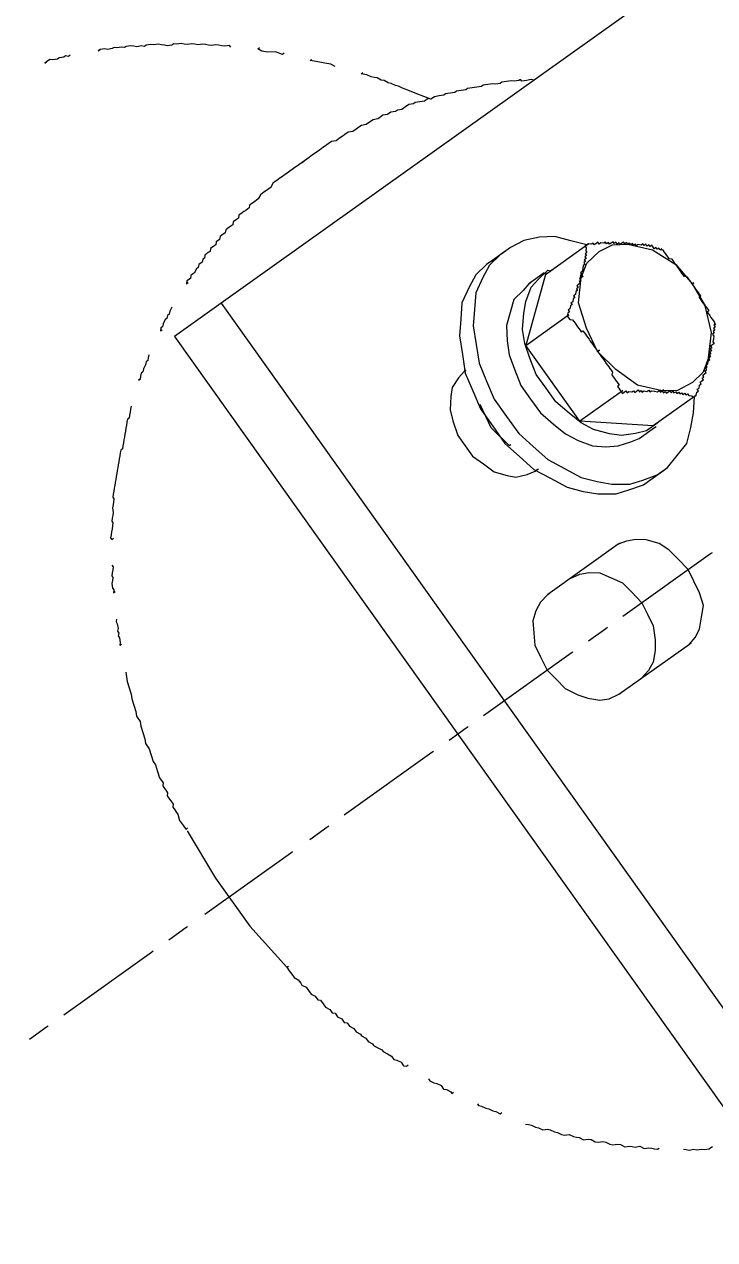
# Model space of a CAD drawing. Header units: feet. Extents: x 2321988 to 2329858, y 6722724 to 6730499.
# Drawn here: x 2326044.299 to 2326044.5644, y 6726880.5084 to 6726880.9755 of the extents above; entities that cross this region are included whole.
import ezdxf

# ---------------------------------------------------------------- set-up
doc = ezdxf.new("R2010")
doc.units = ezdxf.units.FT
doc.header["$MEASUREMENT"] = 0
doc.header["$PDSIZE"] = 5
doc.layers.add('BESS Dimensions', color=3, linetype='Continuous')
doc.layers.add('C-BESS-EQUIPMENT', color=255, linetype='Continuous')
doc.styles.add('TG_DIMS', font='arial.ttf')
doc.dimstyles.new('TG-PROPOSED-ANNO', dxfattribs={"dimtxt": 0.1, "dimasz": 0.1, "dimexe": 0.05, "dimexo": 0.05, "dimgap": 0.02, "dimtad": 0, "dimtih": 1, "dimtoh": 1, "dimdsep": 46, "dimtxsty": 'TG_DIMS', "dimcen": 0, "dimclrd": 256, "dimclre": 256, "dimclrt": 256, "dimaunit": 1, "dimadec": 6, "dimazin": 2, "dimtfac": 1, "dimtofl": 0, "dimtmove": 1, "dimatfit": 3, "dimfxl": 1, "dimtolj": 1, "dimtzin": 0, "dimarcsym": 0})

# ---------------------------------------------------------------- blocks, each defined once
blk = doc.blocks.new('Midpoint Site Plan$0$A$C71e53a02')
at = {"lineweight": 9}
for points in [[(15.0946, 3.5812), (15.0848, 3.5812), (15.0751, 3.591), (15.0653, 3.591), (15.0458, 3.6007), (15.0361, 3.6007), (15.0166, 3.6105), (15.0069, 3.6202), (14.9874, 3.6202), (14.9776, 3.6202), (14.9874, 3.6202)], [(15.7182, 3.1817), (15.7182, 3.1914), (15.6987, 3.2012), (15.689, 3.2109), (15.6792, 3.2207), (15.6695, 3.2304), (15.65, 3.2402), (15.6403, 3.2499), (15.6305, 3.2596), (15.6208, 3.2694), (15.6013, 3.2791), (15.5915, 3.2889), (15.5818, 3.2986), (15.5623, 3.3084), (15.5526, 3.3181), (15.5428, 3.3279), (15.5233, 3.3376), (15.5136, 3.3473), (15.5038, 3.3473), (15.4844, 3.3571), (15.4746, 3.3668), (15.4649, 3.3766), (15.4551, 3.3863), (15.4356, 3.3961), (15.4259, 3.4058), (15.4064, 3.4156), (15.3967, 3.4156), (15.3869, 3.4253), (15.3674, 3.4351), (15.3577, 3.4448), (15.3479, 3.4545), (15.3284, 3.4643), (15.3187, 3.4643), (15.3089, 3.474), (15.2895, 3.4838), (15.2797, 3.4935), (15.27, 3.4935), (15.2505, 3.5033), (15.2407, 3.513), (15.2212, 3.5228), (15.2115, 3.5228), (15.2212, 3.5228)], [(15.2115, 3.5228), (15.2115, 3.5228)], [(15.9034, 3.016), (15.8936, 3.016), (15.8741, 3.0453), (15.8449, 3.0648), (15.8254, 3.0842), (15.8157, 3.1037), (15.8254, 3.1037)], [(16.0593, 2.8309), (16.0495, 2.8504), (16.0301, 2.8699), (16.0008, 2.8991), (15.9813, 2.9186), (15.9911, 2.9186)], [(16.3321, 2.4508), (16.3127, 2.48), (16.2932, 2.5093), (16.2737, 2.5385), (16.2542, 2.5677), (16.2444, 2.5872), (16.2347, 2.597), (16.225, 2.6165), (16.2152, 2.6262), (16.2055, 2.6457), (16.1957, 2.6554), (16.186, 2.6749), (16.1762, 2.6847), (16.1665, 2.6944), (16.1567, 2.7139), (16.1372, 2.7334), (16.147, 2.7334)], [(15.6792, 2.558), (15.6598, 2.558), (15.6305, 2.558), (15.6013, 2.558), (15.5818, 2.558), (15.5623, 2.558), (15.5526, 2.558), (15.5428, 2.558), (15.5233, 2.558), (15.5136, 2.558), (15.4941, 2.5482), (15.4844, 2.5482), (15.4746, 2.5482), (15.4551, 2.5482), (15.4454, 2.5482), (15.4356, 2.5482), (15.4161, 2.5385), (15.4064, 2.5385), (15.3967, 2.5385), (15.3772, 2.5385), (15.3674, 2.5385), (15.3577, 2.5288), (15.3382, 2.5288), (15.3284, 2.5288), (15.3187, 2.5288), (15.2992, 2.5288), (15.2895, 2.519), (15.2797, 2.519), (15.2602, 2.519), (15.2505, 2.5093), (15.2407, 2.5093), (15.2212, 2.5093), (15.2115, 2.5093), (15.2018, 2.4995), (15.1823, 2.4995), (15.1725, 2.4995), (15.1628, 2.4898), (15.1433, 2.4898), (15.1335, 2.48), (15.1238, 2.48), (15.1043, 2.48), (15.0946, 2.4703), (15.0848, 2.4703), (15.0653, 2.4703), (15.0556, 2.4605), (15.0458, 2.4605), (15.0361, 2.4508), (15.0166, 2.4508), (15.0069, 2.4411), (14.9971, 2.4411), (14.9776, 2.4313), (14.9679, 2.4313), (14.9581, 2.4313), (14.9484, 2.4216), (14.9289, 2.4216), (14.9192, 2.4118), (14.9289, 2.4118)], [(16.7707, 2.2462), (16.7609, 2.2559), (16.7414, 2.2656), (16.7219, 2.2754), (16.7219, 2.2851), (16.7122, 2.2851), (16.6927, 2.2949), (16.683, 2.3046), (16.6635, 2.3144), (16.644, 2.3241), (16.6342, 2.3241), (16.6147, 2.3339), (16.605, 2.3436), (16.5855, 2.3533), (16.566, 2.3631), (16.5563, 2.3631), (16.5368, 2.3728), (16.5173, 2.3826), (16.4978, 2.3923), (16.4881, 2.3923), (16.4686, 2.4021), (16.4491, 2.4118), (16.4393, 2.4118), (16.4198, 2.4216), (16.4004, 2.4313), (16.3906, 2.4313), (16.3711, 2.4411), (16.3516, 2.4508), (16.3321, 2.4508), (16.3224, 2.4605), (16.3029, 2.4605), (16.2834, 2.4703), (16.2639, 2.48), (16.2542, 2.48), (16.2347, 2.4898), (16.2152, 2.4898), (16.1957, 2.4898), (16.1762, 2.4995), (16.1665, 2.4995), (16.147, 2.5093), (16.1275, 2.5093), (16.108, 2.519), (16.0885, 2.519), (16.0788, 2.519), (16.0593, 2.5288), (16.0398, 2.5288), (16.0203, 2.5288), (16.0008, 2.5385), (15.9911, 2.5385), (15.9716, 2.5385), (15.9521, 2.5385), (15.9326, 2.5482), (15.9131, 2.5482), (15.9034, 2.5482), (15.8839, 2.5482), (15.8644, 2.5482), (15.8449, 2.558), (15.8254, 2.558), (15.8059, 2.558), (15.7962, 2.558), (15.7767, 2.558), (15.7572, 2.558), (15.7377, 2.558), (15.7182, 2.558), (15.6792, 2.558), (15.689, 2.558)], [(14.9192, 2.4118), (14.9192, 2.4118)], [(14.8022, 2.3631), (14.7827, 2.3533), (14.773, 2.3436), (14.7632, 2.3436), (14.7535, 2.3339), (14.7438, 2.3339), (14.7243, 2.3241), (14.7145, 2.3144), (14.7048, 2.3144), (14.695, 2.3046), (14.7048, 2.3046)], [(14.8022, 2.3631), (14.8022, 2.3631)], [(14.5878, 2.2462), (14.5781, 2.2364), (14.5684, 2.2267), (14.5586, 2.2267), (14.5489, 2.2169), (14.5294, 2.2072), (14.5196, 2.1974), (14.5099, 2.1974), (14.5001, 2.1877), (14.4904, 2.1779), (14.4806, 2.1779), (14.4904, 2.1779)], [(15.0069, 2.2462), (14.9971, 2.2462), (14.734, 2.2462), (14.734, -2.2559), (14.7438, -2.2559)], [(21.8184, 2.2462), (21.8087, 2.2462), (14.9971, 2.2462), (14.9971, -2.2559), (15.0069, -2.2559), (14.9971, -2.2559), (14.734, -2.2559)], [(14.3832, 2.1), (14.3735, 2.0902), (14.3637, 2.0805), (14.354, 2.0708), (14.3442, 2.061), (14.3345, 2.061), (14.3247, 2.0513), (14.315, 2.0415), (14.3052, 2.0318), (14.2955, 2.022), (14.2858, 2.0123), (14.276, 2.0025), (14.2663, 1.9928), (14.2565, 1.983), (14.2468, 1.9733), (14.237, 1.9636), (14.2273, 1.9636), (14.2175, 1.9538), (14.2078, 1.9441), (14.1981, 1.9343), (14.1883, 1.9246), (14.1786, 1.9148), (14.1688, 1.9051), (14.1591, 1.8953), (14.1493, 1.8856), (14.1396, 1.8759), (14.1298, 1.8661), (14.1201, 1.8564), (14.1103, 1.8466), (14.1006, 1.8369), (14.0909, 1.8271), (14.0811, 1.8174), (14.0714, 1.8076), (14.0714, 1.7979), (14.0616, 1.7882), (14.0519, 1.7784), (14.0421, 1.7687), (14.0324, 1.7492), (14.0226, 1.7394), (14.0129, 1.7297), (14.0032, 1.7199), (14.0032, 1.7102), (13.9934, 1.7005), (13.9837, 1.6907), (13.9739, 1.681), (13.9642, 1.6712), (13.9544, 1.6615), (13.9544, 1.6517), (13.9642, 1.6517)], [(14.3832, 2.1), (14.3832, 2.1)], [(16.1275, 1.681), (16.0983, 1.681), (16.0301, 1.6712), (15.9716, 1.642), (15.9034, 1.603), (15.8547, 1.5445), (15.8059, 1.4861), (15.767, 1.4081), (15.728, 1.3302), (15.7085, 1.2425), (15.689, 1.1547), (15.689, 1.0573), (15.689, 0.9599), (15.7085, 0.8722), (15.728, 0.7844), (15.767, 0.7065), (15.8059, 0.6285), (15.8547, 0.5701), (15.9034, 0.5213), (15.9716, 0.4726), (16.0301, 0.4531), (16.0983, 0.4336), (16.1275, 0.4336), (16.2055, 0.4336), (16.2152, 0.4336)], [(16.2932, 1.4861), (16.527, 1.4861), (16.4783, 1.5445), (16.4296, 1.603), (16.3711, 1.642), (16.3029, 1.6712), (16.2347, 1.681), (16.1762, 1.681), (16.108, 1.6712), (16.0495, 1.642), (15.9813, 1.603), (15.9326, 1.5445), (15.8839, 1.4861), (15.8449, 1.4081), (15.8059, 1.3302), (15.7864, 1.2425), (15.767, 1.1547), (15.767, 1.0573), (15.767, 0.9599), (15.7864, 0.8722), (15.8059, 0.7844), (15.8449, 0.7065), (15.8839, 0.6285), (15.9326, 0.5701), (15.9813, 0.5213), (16.0495, 0.4726), (16.108, 0.4531), (16.1762, 0.4336), (16.2347, 0.4336), (16.3029, 0.4531), (16.3711, 0.4726), (16.4296, 0.5213), (16.4783, 0.5701), (16.527, 0.6285), (16.5368, 0.6285), (16.527, 0.6285), (16.2932, 0.6285), (16.0301, 0.8429), (16.0398, 0.8429)], [(16.2055, 1.681), (16.1275, 1.681), (16.1372, 1.681)], [(13.8862, 1.5543), (13.8862, 1.5445), (13.8765, 1.5348), (13.8667, 1.525), (13.857, 1.5153), (13.857, 1.5056), (13.8472, 1.4958), (13.8375, 1.4861), (13.8278, 1.4666), (13.8278, 1.4568), (13.818, 1.4471), (13.8278, 1.4471)], [(16.2932, 1.4958), (16.2055, 1.4958), (16.2152, 1.4958), (16.2055, 1.4958), (16.1665, 1.4861), (16.108, 1.4763), (16.0593, 1.4373), (16.0106, 1.3984), (15.9716, 1.3399), (15.9424, 1.2814), (15.9229, 1.2132), (15.9034, 1.1353), (15.9034, 1.0573), (15.9034, 0.9793), (15.9229, 0.9014), (15.9424, 0.8332), (15.9716, 0.7747), (16.0106, 0.7162), (16.0593, 0.6773), (16.108, 0.648), (16.1665, 0.6285), (16.2055, 0.6188), (16.2932, 0.6188), (16.3029, 0.6188)], [(16.3224, 0.6285), (16.3127, 0.6285), (16.2542, 0.6285), (16.2055, 0.648), (16.147, 0.6773), (16.108, 0.7162), (16.0593, 0.7747), (16.0301, 0.8332), (16.0106, 0.9014), (15.9911, 0.9793), (15.9911, 1.0573), (15.9911, 1.1353), (16.0106, 1.2132), (16.0301, 1.2814), (16.0593, 1.3399), (16.108, 1.3984), (16.147, 1.4373), (16.2055, 1.4763), (16.2542, 1.4861), (16.3127, 1.4958), (16.3224, 1.4861), (16.3321, 1.4861)], [(16.3029, 1.4861), (16.2932, 1.4861), (16.0301, 1.2717), (16.2639, 1.2717), (16.2737, 1.2717), (16.2639, 1.2717)], [(16.7901, 1.2717), (16.7901, 1.2814), (16.7804, 1.2814), (16.7804, 1.2912), (16.7707, 1.2912), (16.7707, 1.3009), (16.7707, 1.3107), (16.7609, 1.3107), (16.7609, 1.3204), (16.7512, 1.3204), (16.7512, 1.3302), (16.7414, 1.3302), (16.7414, 1.3399), (16.7317, 1.3399), (16.7219, 1.3496), (16.7122, 1.3496), (16.7122, 1.3594), (16.7024, 1.3594), (16.7024, 1.3691), (16.6927, 1.3691), (16.6927, 1.3789), (16.683, 1.3789), (16.683, 1.3886), (16.6732, 1.3886), (16.6732, 1.3984), (16.6635, 1.3984), (16.6537, 1.3984), (16.6537, 1.4081), (16.644, 1.4081), (16.644, 1.4179), (16.6342, 1.4179), (16.6342, 1.4276), (16.6245, 1.4276), (16.6147, 1.4276), (16.6147, 1.4373), (16.605, 1.4373), (16.605, 1.4471), (16.5953, 1.4471), (16.5855, 1.4568), (16.5758, 1.4568), (16.5758, 1.4666), (16.566, 1.4666), (16.5563, 1.4666), (16.5563, 1.4763), (16.5465, 1.4763), (16.5368, 1.4861), (16.527, 1.4861), (16.5368, 1.4861), (16.527, 1.4861), (16.5173, 1.4861), (16.5173, 1.4763), (16.5075, 1.4666), (16.5075, 1.4568), (16.4978, 1.4568), (16.4978, 1.4471), (16.4881, 1.4471), (16.4881, 1.4373), (16.4783, 1.4373), (16.4783, 1.4276), (16.4686, 1.4276), (16.4686, 1.4179), (16.4588, 1.4179), (16.4491, 1.4081), (16.4393, 1.3984), (16.4296, 1.3984), (16.4296, 1.3886), (16.4198, 1.3886), (16.4198, 1.3789), (16.4296, 1.3789), (16.4198, 1.3789), (16.4783, 1.4179), (16.5563, 1.4276), (16.6245, 1.4179), (16.683, 1.3789), (16.7609, 1.2912), (16.8096, 1.1742), (16.8194, 1.0573), (16.8096, 0.9404), (16.8096, 0.9306), (16.8096, 0.9209), (16.8096, 0.9111), (16.7999, 0.9111), (16.7999, 0.9014), (16.7999, 0.8916), (16.7999, 0.8819), (16.7999, 0.8722), (16.7999, 0.8624), (16.7999, 0.8527), (16.7901, 0.8429)], [(16.5075, 1.4666), (16.5075, 1.4666)], [(16.5075, 1.4666), (16.5075, 1.4666)], [(16.5075, 1.4666), (16.5075, 1.4666)], [(16.5075, 1.4666), (16.5075, 1.4666)], [(16.5075, 1.4666), (16.5075, 1.4666)], [(16.5075, 1.4666), (16.5075, 1.4666)], [(16.5075, 1.4666), (16.5075, 1.4666)], [(16.5173, 1.4763), (16.5173, 1.4763)], [(16.5173, 1.4763), (16.5173, 1.4763)], [(16.5173, 1.4763), (16.5173, 1.4763)], [(16.5173, 1.4763), (16.5173, 1.4763)], [(16.5173, 1.4763), (16.5173, 1.4763)], [(16.527, 1.4861), (16.527, 1.4861)], [(16.527, 1.4861), (16.527, 1.4861)], [(16.5465, 1.4763), (16.5465, 1.4763)], [(16.5563, 1.4763), (16.5563, 1.4763)], [(16.566, 1.4666), (16.566, 1.4666)], [(16.566, 1.4666), (16.566, 1.4666)], [(16.566, 1.4666), (16.566, 1.4666)], [(16.4491, 1.4081), (16.4491, 1.4081)], [(16.4491, 1.4081), (16.4491, 1.4081)], [(16.4491, 1.4081), (16.4491, 1.4081)], [(16.4491, 1.4081), (16.4491, 1.4081)], [(16.4491, 1.4081), (16.4491, 1.4081)], [(16.4491, 1.4081), (16.4491, 1.4081)], [(16.4491, 1.4081), (16.4491, 1.4081)], [(16.4588, 1.4179), (16.4588, 1.4179)], [(16.4588, 1.4179), (16.4588, 1.4179)], [(16.4588, 1.4179), (16.4588, 1.4179)], [(16.4588, 1.4179), (16.4588, 1.4179)], [(16.4588, 1.4179), (16.4588, 1.4179)], [(16.4588, 1.4179), (16.4588, 1.4179)], [(16.4588, 1.4179), (16.4588, 1.4179)], [(16.4588, 1.4179), (16.4588, 1.4179)], [(16.4588, 1.4179), (16.4588, 1.4179)], [(16.4686, 1.4276), (16.4686, 1.4276)], [(16.4686, 1.4276), (16.4686, 1.4276)], [(16.4686, 1.4276), (16.4686, 1.4276)], [(16.4686, 1.4276), (16.4686, 1.4276)], [(16.4686, 1.4276), (16.4686, 1.4276)], [(16.4686, 1.4276), (16.4686, 1.4276)], [(16.4686, 1.4276), (16.4686, 1.4276)], [(16.4686, 1.4276), (16.4686, 1.4276)], [(16.4686, 1.4276), (16.4686, 1.4276)], [(16.4783, 1.4373), (16.4783, 1.4373)], [(16.4783, 1.4373), (16.4783, 1.4373)], [(16.4783, 1.4373), (16.4783, 1.4373)], [(16.4783, 1.4373), (16.4783, 1.4373)], [(16.4783, 1.4373), (16.4783, 1.4373)], [(16.4783, 1.4373), (16.4783, 1.4373)], [(16.4783, 1.4373), (16.4783, 1.4373)], [(16.4783, 1.4373), (16.4783, 1.4373)], [(16.4783, 1.4276), (16.4783, 1.4276)], [(16.4881, 1.4471), (16.4881, 1.4471)], [(16.4881, 1.4471), (16.4881, 1.4471)], [(16.4881, 1.4471), (16.4881, 1.4471)], [(16.4881, 1.4471), (16.4881, 1.4471)], [(16.4881, 1.4471), (16.4881, 1.4471)], [(16.4881, 1.4471), (16.4881, 1.4471)], [(16.4881, 1.4471), (16.4881, 1.4471)], [(16.4881, 1.4471), (16.4881, 1.4471)], [(16.4881, 1.4471), (16.4881, 1.4471)], [(16.4881, 1.4373), (16.4881, 1.4373)], [(16.4978, 1.4568), (16.4978, 1.4568)], [(16.4978, 1.4568), (16.4978, 1.4568)], [(16.4978, 1.4568), (16.4978, 1.4568)], [(16.4978, 1.4568), (16.4978, 1.4568)], [(16.4978, 1.4568), (16.4978, 1.4568)], [(16.4978, 1.4568), (16.4978, 1.4568)], [(16.4978, 1.4568), (16.4978, 1.4568)], [(16.4978, 1.4568), (16.4978, 1.4568)], [(16.4978, 1.4568), (16.4978, 1.4568)], [(16.4978, 1.4568), (16.4978, 1.4568)], [(16.4978, 1.4471), (16.4978, 1.4471)], [(16.5758, 1.4568), (16.5758, 1.4568)], [(16.5855, 1.4568), (16.5855, 1.4568)], [(16.5855, 1.4568), (16.5855, 1.4568)], [(16.5855, 1.4568), (16.5855, 1.4568)], [(16.5953, 1.4471), (16.5953, 1.4471)], [(16.5953, 1.4471), (16.5953, 1.4471)], [(16.5953, 1.4471), (16.5953, 1.4471)], [(16.605, 1.4471), (16.605, 1.4471)], [(16.605, 1.4373), (16.605, 1.4373)], [(16.6147, 1.4373), (16.6147, 1.4373)], [(16.6147, 1.4373), (16.6147, 1.4373)], [(16.6245, 1.4276), (16.6245, 1.4276)], [(16.6245, 1.4276), (16.6245, 1.4276)], [(16.6245, 1.4276), (16.6245, 1.4276)], [(16.6342, 1.4179), (16.6342, 1.4179)], [(16.6342, 1.4179), (16.6342, 1.4179)], [(16.644, 1.4179), (16.644, 1.4179)], [(16.644, 1.4179), (16.644, 1.4179)], [(16.6537, 1.4081), (16.6537, 1.4081)], [(16.6537, 1.4081), (16.6537, 1.4081)], [(16.6537, 1.4081), (16.6537, 1.4081)], [(16.7999, 0.8429), (16.7901, 0.8429), (16.7901, 0.8332), (16.7804, 0.8332), (16.7804, 0.8234), (16.7707, 0.8234), (16.7707, 0.8137), (16.7609, 0.8137), (16.7609, 0.8039), (16.7512, 0.7942), (16.7414, 0.7844), (16.7414, 0.7747), (16.7317, 0.7747), (16.7219, 0.7747), (16.7219, 0.765), (16.7122, 0.765), (16.7122, 0.7552), (16.7024, 0.7552), (16.7024, 0.7455), (16.6927, 0.7455), (16.6927, 0.7357), (16.683, 0.7357), (16.6927, 0.7357), (16.683, 0.7357), (16.6245, 0.6967), (16.5563, 0.687), (16.4783, 0.6967), (16.4198, 0.7357), (16.4296, 0.7357), (16.4198, 0.7357), (16.3419, 0.8234), (16.3029, 0.9404), (16.2834, 1.0573), (16.2932, 1.0573), (16.2834, 1.0573), (16.3029, 1.1742), (16.3419, 1.2912), (16.4198, 1.3789), (16.4101, 1.3789), (16.4101, 1.3691), (16.4004, 1.3691), (16.4004, 1.3594), (16.3906, 1.3594), (16.3809, 1.3594), (16.3809, 1.3496), (16.3711, 1.3496), (16.3711, 1.3399), (16.3614, 1.3399), (16.3516, 1.3302), (16.3419, 1.3302), (16.3419, 1.3204), (16.3321, 1.3204), (16.3224, 1.3107), (16.3127, 1.3107), (16.3127, 1.3009), (16.3029, 1.3009), (16.2932, 1.2912), (16.2834, 1.2912), (16.2834, 1.2814), (16.2737, 1.2814), (16.2639, 1.2717), (16.2639, 1.2619), (16.2639, 1.2522), (16.2737, 1.2425), (16.2737, 1.2327), (16.2737, 1.223), (16.2737, 1.2132), (16.2737, 1.2035), (16.2737, 1.1937), (16.2737, 1.184), (16.2737, 1.1742), (16.2834, 1.1742), (16.2834, 1.1645), (16.2834, 1.1547), (16.2834, 1.145), (16.2834, 1.1353), (16.2834, 1.1255), (16.2834, 1.1158), (16.2834, 1.106), (16.2834, 1.0963), (16.2834, 1.0865), (16.2834, 1.0768), (16.2834, 1.067), (16.2834, 1.0573), (16.2834, 1.0476), (16.2834, 1.0378), (16.2834, 1.0281), (16.2834, 1.0183), (16.2834, 1.0086), (16.2834, 0.9988), (16.2834, 0.9891), (16.2834, 0.9793), (16.2834, 0.9696), (16.2834, 0.9599), (16.2834, 0.9501), (16.2834, 0.9404), (16.2737, 0.9306), (16.2737, 0.9209), (16.2737, 0.9111), (16.2737, 0.9014), (16.2737, 0.8916), (16.2737, 0.8819), (16.2737, 0.8722), (16.2639, 0.8722), (16.2639, 0.8624), (16.2639, 0.8527), (16.2639, 0.8429), (16.2737, 0.8429), (16.2639, 0.8429), (16.0301, 0.8429), (16.0301, 1.2717), (16.0398, 1.2717)], [(16.3711, 1.3496), (16.3711, 1.3496)], [(16.3809, 1.3496), (16.3809, 1.3496)], [(16.3809, 1.3496), (16.3809, 1.3496)], [(16.3906, 1.3594), (16.3906, 1.3594)], [(16.3906, 1.3594), (16.3906, 1.3594)], [(16.3906, 1.3594), (16.3906, 1.3594)], [(16.3906, 1.3594), (16.3906, 1.3594)], [(16.4004, 1.3691), (16.4004, 1.3691)], [(16.4004, 1.3691), (16.4004, 1.3691)], [(16.4004, 1.3691), (16.4004, 1.3691)], [(16.4004, 1.3691), (16.4004, 1.3691)], [(16.4004, 1.3691), (16.4004, 1.3691)], [(16.4004, 1.3691), (16.4004, 1.3691)], [(16.4004, 1.3691), (16.4004, 1.3691)], [(16.4101, 1.3789), (16.4101, 1.3789)], [(16.4101, 1.3789), (16.4101, 1.3789)], [(16.4101, 1.3691), (16.4101, 1.3691)], [(16.4101, 1.3691), (16.4101, 1.3691)], [(16.4101, 1.3691), (16.4101, 1.3691)], [(16.4198, 1.3789), (16.4198, 1.3789)], [(16.4296, 1.3886), (16.4296, 1.3886)], [(16.4296, 1.3886), (16.4296, 1.3886)], [(16.4393, 1.3984), (16.4393, 1.3984)], [(16.4393, 1.3984), (16.4393, 1.3984)], [(16.4393, 1.3984), (16.4393, 1.3984)], [(16.4393, 1.3984), (16.4393, 1.3984)], [(16.6635, 1.3984), (16.6635, 1.3984)], [(16.6635, 1.3984), (16.6635, 1.3984)], [(16.6635, 1.3984), (16.6635, 1.3984)], [(16.6635, 1.3984), (16.6635, 1.3984)], [(16.6635, 1.3984), (16.6635, 1.3984)], [(16.6635, 1.3984), (16.6635, 1.3984)], [(16.6635, 1.3984), (16.6635, 1.3984)], [(16.6732, 1.3984), (16.6732, 1.3984)], [(16.6732, 1.3984), (16.6732, 1.3984)], [(16.6732, 1.3886), (16.6732, 1.3886)], [(16.6732, 1.3886), (16.6732, 1.3886)], [(16.6732, 1.3886), (16.6732, 1.3886)], [(16.6732, 1.3886), (16.6732, 1.3886)], [(16.683, 1.3886), (16.683, 1.3886)], [(16.6927, 1.3789), (16.6927, 1.3789)], [(16.6927, 1.3691), (16.6927, 1.3691)], [(16.7024, 1.3691), (16.7024, 1.3691)], [(16.7024, 1.3691), (16.7024, 1.3691)], [(16.7024, 1.3691), (16.7024, 1.3691)], [(16.7122, 1.3594), (16.7122, 1.3594)], [(16.7122, 1.3594), (16.7122, 1.3594)], [(16.7122, 1.3594), (16.7122, 1.3594)], [(16.7122, 1.3594), (16.7122, 1.3594)], [(16.7122, 1.3594), (16.7122, 1.3594)], [(16.7219, 1.3496), (16.7219, 1.3496)], [(16.7219, 1.3496), (16.7219, 1.3496)], [(16.7219, 1.3496), (16.7219, 1.3496)], [(16.7219, 1.3496), (16.7219, 1.3496)], [(16.7219, 1.3496), (16.7219, 1.3496)], [(16.7219, 1.3496), (16.7219, 1.3496)], [(16.7219, 1.3496), (16.7219, 1.3496)], [(16.7219, 1.3496), (16.7219, 1.3496)], [(16.7219, 1.3496), (16.7219, 1.3496)], [(13.7595, 1.3399), (13.7498, 1.3302), (13.7498, 1.3204), (13.74, 1.3009), (13.7303, 1.2912), (13.7303, 1.2814), (13.7206, 1.2717), (13.7206, 1.2619), (13.7108, 1.2425), (13.7011, 1.2327), (13.7108, 1.2327)], [(13.7595, 1.3399), (13.7595, 1.3399)], [(15.728, 1.3399), (15.689, 1.3302), (15.6403, 1.3107), (15.611, 1.2814), (15.5721, 1.2327), (15.5526, 1.184), (15.5331, 1.1158), (15.5331, 1.0573), (15.5331, 0.9988), (15.5526, 0.9404), (15.5721, 0.8819), (15.611, 0.8332), (15.6403, 0.8039), (15.689, 0.7844), (15.728, 0.7747), (15.7377, 0.7747), (15.728, 0.7747)], [(16.2932, 1.2912), (16.2932, 1.2912)], [(16.2932, 1.2912), (16.2932, 1.2912)], [(16.2932, 1.2912), (16.2932, 1.2912)], [(16.3029, 1.3009), (16.3029, 1.3009)], [(16.3029, 1.3009), (16.3029, 1.3009)], [(16.3127, 1.3107), (16.3127, 1.3107)], [(16.3127, 1.3009), (16.3127, 1.3009)], [(16.3224, 1.3107), (16.3224, 1.3107)], [(16.3224, 1.3107), (16.3224, 1.3107)], [(16.3224, 1.3107), (16.3224, 1.3107)], [(16.3321, 1.3204), (16.3321, 1.3204)], [(16.3321, 1.3204), (16.3321, 1.3204)], [(16.3321, 1.3204), (16.3321, 1.3204)], [(16.3419, 1.3302), (16.3419, 1.3302)], [(16.3419, 1.3204), (16.3419, 1.3204)], [(16.3516, 1.3302), (16.3516, 1.3302)], [(16.3516, 1.3302), (16.3516, 1.3302)], [(16.3516, 1.3302), (16.3516, 1.3302)], [(16.3614, 1.3399), (16.3614, 1.3399)], [(16.3614, 1.3399), (16.3614, 1.3399)], [(16.3614, 1.3399), (16.3614, 1.3399)], [(16.3711, 1.3399), (16.3711, 1.3399)], [(16.7317, 1.3399), (16.7317, 1.3399)], [(16.7317, 1.3399), (16.7317, 1.3399)], [(16.7317, 1.3399), (16.7317, 1.3399)], [(16.7317, 1.3399), (16.7317, 1.3399)], [(16.7317, 1.3399), (16.7317, 1.3399)], [(16.7317, 1.3399), (16.7317, 1.3399)], [(16.7317, 1.3399), (16.7317, 1.3399)], [(16.7317, 1.3399), (16.7317, 1.3399)], [(16.7317, 1.3399), (16.7317, 1.3399)], [(16.7317, 1.3399), (16.7317, 1.3399)], [(16.7414, 1.3302), (16.7414, 1.3302)], [(16.7414, 1.3302), (16.7414, 1.3302)], [(16.7414, 1.3302), (16.7414, 1.3302)], [(16.7414, 1.3302), (16.7414, 1.3302)], [(16.7414, 1.3302), (16.7414, 1.3302)], [(16.7414, 1.3302), (16.7414, 1.3302)], [(16.7414, 1.3302), (16.7414, 1.3302)], [(16.7414, 1.3302), (16.7414, 1.3302)], [(16.7414, 1.3302), (16.7414, 1.3302)], [(16.7512, 1.3204), (16.7512, 1.3204)], [(16.7512, 1.3204), (16.7512, 1.3204)], [(16.7512, 1.3204), (16.7512, 1.3204)], [(16.7512, 1.3204), (16.7512, 1.3204)], [(16.7512, 1.3204), (16.7512, 1.3204)], [(16.7512, 1.3204), (16.7512, 1.3204)], [(16.7512, 1.3204), (16.7512, 1.3204)], [(16.7512, 1.3204), (16.7512, 1.3204)], [(16.7512, 1.3204), (16.7512, 1.3204)], [(16.7512, 1.3204), (16.7512, 1.3204)], [(16.7609, 1.3107), (16.7609, 1.3107)], [(16.7609, 1.3107), (16.7609, 1.3107)], [(16.7609, 1.3107), (16.7609, 1.3107)], [(16.7609, 1.3107), (16.7609, 1.3107)], [(16.7609, 1.3107), (16.7609, 1.3107)], [(16.7609, 1.3107), (16.7609, 1.3107)], [(16.7609, 1.3107), (16.7609, 1.3107)], [(16.7609, 1.3107), (16.7609, 1.3107)], [(16.7609, 1.3107), (16.7609, 1.3107)], [(16.7609, 1.3107), (16.7609, 1.3107)], [(16.7707, 1.3009), (16.7707, 1.3009)], [(16.7707, 1.3009), (16.7707, 1.3009)], [(16.7707, 1.3009), (16.7707, 1.3009)], [(16.7707, 1.3009), (16.7707, 1.3009)], [(16.7707, 1.3009), (16.7707, 1.3009)], [(16.7707, 1.3009), (16.7707, 1.3009)], [(16.7707, 1.3009), (16.7707, 1.3009)], [(16.7707, 1.3009), (16.7707, 1.3009)], [(16.7804, 1.2912), (16.7804, 1.2912)], [(16.7804, 1.2912), (16.7804, 1.2912)], [(16.7804, 1.2912), (16.7804, 1.2912)], [(16.7804, 1.2912), (16.7804, 1.2912)], [(16.2639, 1.2717), (16.2639, 1.2717)], [(16.2639, 1.2619), (16.2639, 1.2619)], [(16.2639, 1.2522), (16.2639, 1.2522)], [(16.2639, 1.2522), (16.2639, 1.2522)], [(16.2737, 1.2425), (16.2737, 1.2425)], [(16.2737, 1.2425), (16.2737, 1.2425)], [(16.5368, 0.6285), (16.5465, 0.6383), (16.5563, 0.6383), (16.5563, 0.648), (16.566, 0.648), (16.5758, 0.6578), (16.5855, 0.6578), (16.5855, 0.6675), (16.5953, 0.6675), (16.605, 0.6675), (16.605, 0.6773), (16.6147, 0.6773), (16.6147, 0.687), (16.6245, 0.687), (16.6342, 0.687), (16.6342, 0.6967), (16.644, 0.6967), (16.644, 0.7065), (16.6537, 0.7065), (16.6537, 0.7162), (16.6635, 0.7162), (16.6732, 0.726), (16.683, 0.726), (16.683, 0.7357), (16.7609, 0.8234), (16.8096, 0.9404), (16.8096, 0.9501), (16.8096, 0.9599), (16.8096, 0.9696), (16.8096, 0.9793), (16.8096, 0.9891), (16.8194, 0.9891), (16.8194, 0.9988), (16.8194, 1.0086), (16.8194, 1.0183), (16.8194, 1.0281), (16.8194, 1.0378), (16.8194, 1.0476), (16.8194, 1.0573), (16.8291, 1.0573), (16.8194, 1.0573), (16.8194, 1.067), (16.8194, 1.0768), (16.8194, 1.0865), (16.8194, 1.0963), (16.8096, 1.106), (16.8096, 1.1158), (16.8096, 1.1255), (16.8096, 1.1353), (16.8096, 1.145), (16.8096, 1.1547), (16.8096, 1.1645), (16.8096, 1.1742), (16.8096, 1.184), (16.8096, 1.1937), (16.8096, 1.2035), (16.7999, 1.2132), (16.7999, 1.223), (16.7999, 1.2327), (16.7999, 1.2425), (16.7999, 1.2522), (16.7999, 1.2619), (16.7901, 1.2717), (16.7999, 1.2717)], [(16.7804, 1.2814), (16.7804, 1.2814)], [(16.7901, 1.2814), (16.7901, 1.2814)], [(16.7901, 1.2814), (16.7901, 1.2814)], [(16.7901, 1.2717), (16.7901, 1.2717)], [(16.7999, 1.2619), (16.7999, 1.2619)], [(16.7999, 1.2522), (16.7999, 1.2522)], [(16.7999, 1.2522), (16.7999, 1.2522)], [(16.7999, 1.2425), (16.7999, 1.2425)], [(16.7999, 1.2425), (16.7999, 1.2425)], [(13.7011, 1.2327), (13.7011, 1.2327)], [(16.2737, 1.2327), (16.2737, 1.2327)], [(16.2737, 1.223), (16.2737, 1.223)], [(16.2737, 1.223), (16.2737, 1.223)], [(16.2737, 1.2132), (16.2737, 1.2132)], [(16.2737, 1.2132), (16.2737, 1.2132)], [(16.2737, 1.2035), (16.2737, 1.2035)], [(16.2737, 1.2035), (16.2737, 1.2035)], [(16.2737, 1.1937), (16.2737, 1.1937)], [(16.2737, 1.1937), (16.2737, 1.1937)], [(16.2737, 1.184), (16.2737, 1.184)], [(16.2737, 1.184), (16.2737, 1.184)], [(16.7999, 1.2327), (16.7999, 1.2327)], [(16.7999, 1.223), (16.7999, 1.223)], [(16.7999, 1.223), (16.7999, 1.223)], [(16.7999, 1.2132), (16.7999, 1.2132)], [(16.7999, 1.2132), (16.7999, 1.2132)], [(16.8096, 1.2035), (16.8096, 1.2035)], [(16.8096, 1.2035), (16.8096, 1.2035)], [(16.8096, 1.1937), (16.8096, 1.1937)], [(16.8096, 1.1937), (16.8096, 1.1937)], [(16.8096, 1.184), (16.8096, 1.184)], [(16.8096, 1.184), (16.8096, 1.184)], [(15.6987, 1.1742), (15.6792, 1.0573), (15.6987, 0.9404), (15.7085, 0.9404)], [(16.2834, 1.1742), (16.2834, 1.1742)], [(16.2834, 1.1645), (16.2834, 1.1645)], [(16.2834, 1.1645), (16.2834, 1.1645)], [(16.2834, 1.1547), (16.2834, 1.1547)], [(16.2834, 1.1547), (16.2834, 1.1547)], [(16.2834, 1.145), (16.2834, 1.145)], [(16.2834, 1.1353), (16.2834, 1.1353)], [(16.2834, 1.1353), (16.2834, 1.1353)], [(16.2834, 1.1255), (16.2834, 1.1255)], [(16.2834, 1.1255), (16.2834, 1.1255)], [(16.8096, 1.1742), (16.8096, 1.1742)], [(16.8096, 1.1742), (16.8096, 1.1742)], [(16.8096, 1.1645), (16.8096, 1.1645)], [(16.8096, 1.1645), (16.8096, 1.1645)], [(16.8096, 1.1547), (16.8096, 1.1547)], [(16.8096, 1.1547), (16.8096, 1.1547)], [(16.8096, 1.145), (16.8096, 1.145)], [(16.8096, 1.1353), (16.8096, 1.1353)], [(16.8096, 1.1353), (16.8096, 1.1353)], [(16.8096, 1.1255), (16.8096, 1.1255)], [(16.8096, 1.1255), (16.8096, 1.1255)], [(13.6523, 1.1158), (13.6426, 1.0963), (13.6329, 1.0768), (13.6231, 1.0476), (13.6134, 1.0183), (13.6036, 0.9988), (13.5939, 0.9696), (13.5841, 0.9404), (13.5744, 0.9209), (13.5744, 0.8916), (13.5646, 0.8722), (13.5549, 0.8429), (13.5452, 0.8137), (13.5354, 0.7942), (13.5354, 0.765), (13.5257, 0.7357), (13.5159, 0.7065), (13.5159, 0.687), (13.5062, 0.6578), (13.4964, 0.6285), (13.4964, 0.5993), (13.4867, 0.5896), (13.4867, 0.5798), (13.4867, 0.5603), (13.4867, 0.5506), (13.4769, 0.5408), (13.4769, 0.5213), (13.4769, 0.5116), (13.4769, 0.4921), (13.4672, 0.4824), (13.4672, 0.4726), (13.4672, 0.4531), (13.4672, 0.4434), (13.4575, 0.4142), (13.4575, 0.3849), (13.4575, 0.3654), (13.4672, 0.3654)], [(16.2834, 1.1158), (16.2834, 1.1158)], [(16.2834, 1.1158), (16.2834, 1.1158)], [(16.2834, 1.106), (16.2834, 1.106)], [(16.2834, 1.0963), (16.2834, 1.0963)], [(16.8096, 1.1158), (16.8096, 1.1158)], [(16.8096, 1.1158), (16.8096, 1.1158)], [(16.8096, 1.106), (16.8096, 1.106)], [(16.8194, 1.0963), (16.8194, 1.0963)], [(16.2834, 1.0476), (16.2834, 1.0476)], [(16.2834, 1.0378), (16.2834, 1.0378)], [(16.2834, 1.0378), (16.2834, 1.0378)], [(16.2834, 1.0281), (16.2834, 1.0281)], [(16.2834, 1.0281), (16.2834, 1.0281)], [(16.2834, 1.0183), (16.2834, 1.0183)], [(16.8194, 1.0476), (16.8194, 1.0476)], [(16.8194, 1.0378), (16.8194, 1.0378)], [(16.8194, 1.0378), (16.8194, 1.0378)], [(16.8194, 1.0281), (16.8194, 1.0281)], [(16.8194, 1.0281), (16.8194, 1.0281)], [(16.8194, 1.0183), (16.8194, 1.0183)], [(16.2834, 1.0086), (16.2834, 1.0086)], [(16.2834, 1.0086), (16.2834, 1.0086)], [(16.2834, 0.9988), (16.2834, 0.9988)], [(16.2834, 0.9988), (16.2834, 0.9988)], [(16.2834, 0.9891), (16.2834, 0.9891)], [(16.2834, 0.9891), (16.2834, 0.9891)], [(16.2834, 0.9793), (16.2834, 0.9793)], [(16.2834, 0.9793), (16.2834, 0.9793)], [(16.2834, 0.9696), (16.2834, 0.9696)], [(16.2834, 0.9696), (16.2834, 0.9696)], [(16.2834, 0.9599), (16.2834, 0.9599)], [(16.2834, 0.9599), (16.2834, 0.9599)], [(16.8096, 0.9793), (16.8096, 0.9793)], [(16.8096, 0.9793), (16.8096, 0.9793)], [(16.8096, 0.9696), (16.8096, 0.9696)], [(16.8096, 0.9696), (16.8096, 0.9696)], [(16.8096, 0.9599), (16.8096, 0.9599)], [(16.8096, 0.9599), (16.8096, 0.9599)], [(16.8194, 1.0086), (16.8194, 1.0086)], [(16.8194, 1.0086), (16.8194, 1.0086)], [(16.8194, 0.9988), (16.8194, 0.9988)], [(16.8194, 0.9988), (16.8194, 0.9988)], [(16.8194, 0.9891), (16.8194, 0.9891)], [(16.2737, 0.9306), (16.2737, 0.9306)], [(16.2737, 0.9306), (16.2737, 0.9306)], [(16.2737, 0.9209), (16.2737, 0.9209)], [(16.2737, 0.9209), (16.2737, 0.9209)], [(16.2737, 0.9111), (16.2737, 0.9111)], [(16.2737, 0.9111), (16.2737, 0.9111)], [(16.2737, 0.9014), (16.2737, 0.9014)], [(16.2737, 0.9014), (16.2737, 0.9014)], [(16.2834, 0.9501), (16.2834, 0.9501)], [(16.2834, 0.9404), (16.2834, 0.9404)], [(16.2834, 0.9404), (16.2834, 0.9404)], [(16.7999, 0.9014), (16.7999, 0.9014)], [(16.7999, 0.9014), (16.7999, 0.9014)], [(16.8096, 0.9501), (16.8096, 0.9501)], [(16.8096, 0.9404), (16.8096, 0.9404)], [(16.8096, 0.9404), (16.8096, 0.9404)], [(16.8096, 0.9306), (16.8096, 0.9306)], [(16.8096, 0.9306), (16.8096, 0.9306)], [(16.8096, 0.9209), (16.8096, 0.9209)], [(16.8096, 0.9209), (16.8096, 0.9209)], [(16.8096, 0.9111), (16.8096, 0.9111)], [(16.2639, 0.8429), (16.2639, 0.8332), (16.2737, 0.8332), (16.2834, 0.8332), (16.2834, 0.8234), (16.2932, 0.8234), (16.3029, 0.8137), (16.3127, 0.8137), (16.3127, 0.8039), (16.3224, 0.8039), (16.3321, 0.8039), (16.3321, 0.7942), (16.3419, 0.7942), (16.3419, 0.7844), (16.3516, 0.7844), (16.3614, 0.7747), (16.3711, 0.7747), (16.3711, 0.765), (16.3809, 0.765), (16.3906, 0.7552), (16.4004, 0.7455), (16.4101, 0.7455), (16.4101, 0.7357), (16.4198, 0.7357), (16.4198, 0.726), (16.4296, 0.726), (16.4296, 0.7162), (16.4393, 0.7162), (16.4491, 0.7162), (16.4491, 0.7065), (16.4588, 0.7065), (16.4588, 0.6967), (16.4686, 0.6967), (16.4686, 0.687), (16.4783, 0.687), (16.4783, 0.6773), (16.4881, 0.6773), (16.4881, 0.6675), (16.4978, 0.6675), (16.4978, 0.6578), (16.5075, 0.6578), (16.5075, 0.648), (16.5173, 0.6383), (16.5173, 0.6285), (16.527, 0.6285), (16.5368, 0.6285), (16.527, 0.6285)], [(16.2737, 0.8916), (16.2737, 0.8916)], [(16.2737, 0.8916), (16.2737, 0.8916)], [(16.2737, 0.8819), (16.2737, 0.8819)], [(16.7999, 0.8916), (16.7999, 0.8916)], [(16.7999, 0.8916), (16.7999, 0.8916)], [(16.7999, 0.8819), (16.7999, 0.8819)], [(16.7999, 0.8722), (16.7999, 0.8722)], [(16.2834, 0.8234), (16.2834, 0.8234)], [(16.2932, 0.8234), (16.2932, 0.8234)], [(16.2932, 0.8234), (16.2932, 0.8234)], [(16.2932, 0.8234), (16.2932, 0.8234)], [(16.3029, 0.8137), (16.3029, 0.8137)], [(16.3029, 0.8137), (16.3029, 0.8137)], [(16.3127, 0.8137), (16.3127, 0.8137)], [(16.3127, 0.8137), (16.3127, 0.8137)], [(16.3224, 0.8039), (16.3224, 0.8039)], [(16.3224, 0.8039), (16.3224, 0.8039)], [(16.3224, 0.8039), (16.3224, 0.8039)], [(16.3321, 0.7942), (16.3321, 0.7942)], [(16.3321, 0.7942), (16.3321, 0.7942)], [(16.3419, 0.7942), (16.3419, 0.7942)], [(16.3419, 0.7942), (16.3419, 0.7942)], [(16.3419, 0.7942), (16.3419, 0.7942)], [(16.3419, 0.7942), (16.3419, 0.7942)], [(16.3419, 0.7942), (16.3419, 0.7942)], [(16.7512, 0.7942), (16.7512, 0.7942)], [(16.7512, 0.7942), (16.7512, 0.7942)], [(16.7512, 0.7942), (16.7512, 0.7942)], [(16.7512, 0.7942), (16.7512, 0.7942)], [(16.7512, 0.7942), (16.7512, 0.7942)], [(16.7512, 0.7942), (16.7512, 0.7942)], [(16.7512, 0.7942), (16.7512, 0.7942)], [(16.7512, 0.7942), (16.7512, 0.7942)], [(16.7512, 0.7942), (16.7512, 0.7942)], [(16.7512, 0.7942), (16.7512, 0.7942)], [(16.7512, 0.7942), (16.7512, 0.7942)], [(16.7609, 0.8039), (16.7609, 0.8039)], [(16.7609, 0.8039), (16.7609, 0.8039)], [(16.7609, 0.8039), (16.7609, 0.8039)], [(16.7609, 0.8039), (16.7609, 0.8039)], [(16.7609, 0.8039), (16.7609, 0.8039)], [(16.7609, 0.8039), (16.7609, 0.8039)], [(16.7609, 0.8039), (16.7609, 0.8039)], [(16.7609, 0.8039), (16.7609, 0.8039)], [(16.7609, 0.8039), (16.7609, 0.8039)], [(16.7609, 0.8039), (16.7609, 0.8039)], [(16.7609, 0.8039), (16.7609, 0.8039)], [(16.7707, 0.8137), (16.7707, 0.8137)], [(16.7707, 0.8137), (16.7707, 0.8137)], [(16.7707, 0.8137), (16.7707, 0.8137)], [(16.7707, 0.8137), (16.7707, 0.8137)], [(16.7707, 0.8137), (16.7707, 0.8137)], [(16.7804, 0.8332), (16.7804, 0.8332)], [(15.7377, 0.7747), (15.7475, 0.7747)], [(16.3419, 0.7844), (16.3419, 0.7844)], [(16.3516, 0.7844), (16.3516, 0.7844)], [(16.3516, 0.7844), (16.3516, 0.7844)], [(16.3516, 0.7844), (16.3516, 0.7844)], [(16.3516, 0.7844), (16.3516, 0.7844)], [(16.3516, 0.7844), (16.3516, 0.7844)], [(16.3516, 0.7844), (16.3516, 0.7844)], [(16.3614, 0.7747), (16.3614, 0.7747)], [(16.3614, 0.7747), (16.3614, 0.7747)], [(16.3614, 0.7747), (16.3614, 0.7747)], [(16.3711, 0.7747), (16.3711, 0.7747)], [(16.3711, 0.765), (16.3711, 0.765)], [(16.3809, 0.765), (16.3809, 0.765)], [(16.3809, 0.765), (16.3809, 0.765)], [(16.3809, 0.765), (16.3809, 0.765)], [(16.3906, 0.7552), (16.3906, 0.7552)], [(16.3906, 0.7552), (16.3906, 0.7552)], [(16.3906, 0.7552), (16.3906, 0.7552)], [(16.3906, 0.7552), (16.3906, 0.7552)], [(16.4004, 0.7455), (16.4004, 0.7455)], [(16.4004, 0.7455), (16.4004, 0.7455)], [(16.4101, 0.7357), (16.4101, 0.7357)], [(16.4198, 0.7357), (16.4198, 0.7357)], [(16.683, 0.7357), (16.683, 0.7357)], [(16.6927, 0.7455), (16.6927, 0.7455)], [(16.6927, 0.7455), (16.6927, 0.7455)], [(16.6927, 0.7455), (16.6927, 0.7455)], [(16.6927, 0.7357), (16.6927, 0.7357)], [(16.6927, 0.7357), (16.6927, 0.7357)], [(16.6927, 0.7357), (16.6927, 0.7357)], [(16.7024, 0.7552), (16.7024, 0.7552)], [(16.7024, 0.7455), (16.7024, 0.7455)], [(16.7024, 0.7455), (16.7024, 0.7455)], [(16.7024, 0.7455), (16.7024, 0.7455)], [(16.7024, 0.7455), (16.7024, 0.7455)], [(16.7024, 0.7455), (16.7024, 0.7455)], [(16.7024, 0.7455), (16.7024, 0.7455)], [(16.7024, 0.7455), (16.7024, 0.7455)], [(16.7122, 0.7552), (16.7122, 0.7552)], [(16.7122, 0.7552), (16.7122, 0.7552)], [(16.7122, 0.7552), (16.7122, 0.7552)], [(16.7122, 0.7552), (16.7122, 0.7552)], [(16.7122, 0.7552), (16.7122, 0.7552)], [(16.7122, 0.7552), (16.7122, 0.7552)], [(16.7122, 0.7552), (16.7122, 0.7552)], [(16.7122, 0.7552), (16.7122, 0.7552)], [(16.7219, 0.765), (16.7219, 0.765)], [(16.7219, 0.765), (16.7219, 0.765)], [(16.7219, 0.765), (16.7219, 0.765)], [(16.7219, 0.765), (16.7219, 0.765)], [(16.7219, 0.765), (16.7219, 0.765)], [(16.7219, 0.765), (16.7219, 0.765)], [(16.7219, 0.765), (16.7219, 0.765)], [(16.7219, 0.765), (16.7219, 0.765)], [(16.7219, 0.765), (16.7219, 0.765)], [(16.7317, 0.7747), (16.7317, 0.7747)], [(16.7317, 0.7747), (16.7317, 0.7747)], [(16.7317, 0.7747), (16.7317, 0.7747)], [(16.7317, 0.7747), (16.7317, 0.7747)], [(16.7317, 0.7747), (16.7317, 0.7747)], [(16.7317, 0.7747), (16.7317, 0.7747)], [(16.7317, 0.7747), (16.7317, 0.7747)], [(16.7317, 0.7747), (16.7317, 0.7747)], [(16.7317, 0.7747), (16.7317, 0.7747)], [(16.7414, 0.7844), (16.7414, 0.7844)], [(16.7414, 0.7844), (16.7414, 0.7844)], [(16.7414, 0.7844), (16.7414, 0.7844)], [(16.7414, 0.7844), (16.7414, 0.7844)], [(16.7414, 0.7844), (16.7414, 0.7844)], [(16.7414, 0.7844), (16.7414, 0.7844)], [(16.7414, 0.7844), (16.7414, 0.7844)], [(16.7414, 0.7844), (16.7414, 0.7844)], [(16.7414, 0.7844), (16.7414, 0.7844)], [(16.7414, 0.7844), (16.7414, 0.7844)], [(16.4296, 0.726), (16.4296, 0.726)], [(16.4296, 0.726), (16.4296, 0.726)], [(16.4296, 0.726), (16.4296, 0.726)], [(16.4296, 0.726), (16.4296, 0.726)], [(16.4296, 0.726), (16.4296, 0.726)], [(16.4296, 0.726), (16.4296, 0.726)], [(16.4296, 0.726), (16.4296, 0.726)], [(16.4393, 0.7162), (16.4393, 0.7162)], [(16.4393, 0.7162), (16.4393, 0.7162)], [(16.4393, 0.7162), (16.4393, 0.7162)], [(16.4393, 0.7162), (16.4393, 0.7162)], [(16.4393, 0.7162), (16.4393, 0.7162)], [(16.4393, 0.7162), (16.4393, 0.7162)], [(16.4393, 0.7162), (16.4393, 0.7162)], [(16.4393, 0.7162), (16.4393, 0.7162)], [(16.4393, 0.7162), (16.4393, 0.7162)], [(16.4491, 0.7065), (16.4491, 0.7065)], [(16.4491, 0.7065), (16.4491, 0.7065)], [(16.4491, 0.7065), (16.4491, 0.7065)], [(16.4491, 0.7065), (16.4491, 0.7065)], [(16.4491, 0.7065), (16.4491, 0.7065)], [(16.4491, 0.7065), (16.4491, 0.7065)], [(16.4491, 0.7065), (16.4491, 0.7065)], [(16.4491, 0.7065), (16.4491, 0.7065)], [(16.4588, 0.7065), (16.4588, 0.7065)], [(16.4588, 0.6967), (16.4588, 0.6967)], [(16.4588, 0.6967), (16.4588, 0.6967)], [(16.4588, 0.6967), (16.4588, 0.6967)], [(16.4588, 0.6967), (16.4588, 0.6967)], [(16.4588, 0.6967), (16.4588, 0.6967)], [(16.4588, 0.6967), (16.4588, 0.6967)], [(16.4588, 0.6967), (16.4588, 0.6967)], [(16.4588, 0.6967), (16.4588, 0.6967)], [(16.4686, 0.6967), (16.4686, 0.6967)], [(16.4686, 0.687), (16.4686, 0.687)], [(16.4686, 0.687), (16.4686, 0.687)], [(16.4686, 0.687), (16.4686, 0.687)], [(16.4686, 0.687), (16.4686, 0.687)], [(16.4686, 0.687), (16.4686, 0.687)], [(16.4686, 0.687), (16.4686, 0.687)], [(16.4686, 0.687), (16.4686, 0.687)], [(16.4686, 0.687), (16.4686, 0.687)], [(16.4783, 0.687), (16.4783, 0.687)], [(16.4783, 0.687), (16.4783, 0.687)], [(16.4783, 0.6773), (16.4783, 0.6773)], [(16.4783, 0.6773), (16.4783, 0.6773)], [(16.4783, 0.6773), (16.4783, 0.6773)], [(16.4783, 0.6773), (16.4783, 0.6773)], [(16.4783, 0.6773), (16.4783, 0.6773)], [(16.4783, 0.6773), (16.4783, 0.6773)], [(16.4783, 0.6773), (16.4783, 0.6773)], [(16.4881, 0.6773), (16.4881, 0.6773)], [(16.4881, 0.6773), (16.4881, 0.6773)], [(16.605, 0.6773), (16.605, 0.6773)], [(16.605, 0.6773), (16.605, 0.6773)], [(16.605, 0.6773), (16.605, 0.6773)], [(16.605, 0.6773), (16.605, 0.6773)], [(16.605, 0.6773), (16.605, 0.6773)], [(16.6147, 0.687), (16.6147, 0.687)], [(16.6147, 0.6773), (16.6147, 0.6773)], [(16.6147, 0.6773), (16.6147, 0.6773)], [(16.6147, 0.6773), (16.6147, 0.6773)], [(16.6147, 0.6773), (16.6147, 0.6773)], [(16.6245, 0.687), (16.6245, 0.687)], [(16.6245, 0.687), (16.6245, 0.687)], [(16.6245, 0.687), (16.6245, 0.687)], [(16.6342, 0.6967), (16.6342, 0.6967)], [(16.6342, 0.6967), (16.6342, 0.6967)], [(16.644, 0.7065), (16.644, 0.7065)], [(16.644, 0.7065), (16.644, 0.7065)], [(16.644, 0.6967), (16.644, 0.6967)], [(16.6537, 0.7065), (16.6537, 0.7065)], [(16.6537, 0.7065), (16.6537, 0.7065)], [(16.6635, 0.7162), (16.6635, 0.7162)], [(16.6635, 0.7162), (16.6635, 0.7162)], [(16.6635, 0.7162), (16.6635, 0.7162)], [(16.6732, 0.726), (16.6732, 0.726)], [(16.4881, 0.6675), (16.4881, 0.6675)], [(16.4881, 0.6675), (16.4881, 0.6675)], [(16.4881, 0.6675), (16.4881, 0.6675)], [(16.4881, 0.6675), (16.4881, 0.6675)], [(16.4881, 0.6675), (16.4881, 0.6675)], [(16.4881, 0.6675), (16.4881, 0.6675)], [(16.4881, 0.6675), (16.4881, 0.6675)], [(16.4881, 0.6675), (16.4881, 0.6675)], [(16.4881, 0.6675), (16.4881, 0.6675)], [(16.4978, 0.6675), (16.4978, 0.6675)], [(16.4978, 0.6578), (16.4978, 0.6578)], [(16.4978, 0.6578), (16.4978, 0.6578)], [(16.4978, 0.6578), (16.4978, 0.6578)], [(16.4978, 0.6578), (16.4978, 0.6578)], [(16.4978, 0.6578), (16.4978, 0.6578)], [(16.4978, 0.6578), (16.4978, 0.6578)], [(16.4978, 0.6578), (16.4978, 0.6578)], [(16.4978, 0.6578), (16.4978, 0.6578)], [(16.4978, 0.6578), (16.4978, 0.6578)], [(16.5075, 0.648), (16.5075, 0.648)], [(16.5075, 0.648), (16.5075, 0.648)], [(16.5075, 0.648), (16.5075, 0.648)], [(16.5075, 0.648), (16.5075, 0.648)], [(16.5173, 0.6383), (16.5173, 0.6383)], [(16.5173, 0.6383), (16.5173, 0.6383)], [(16.5173, 0.6383), (16.5173, 0.6383)], [(16.5173, 0.6383), (16.5173, 0.6383)], [(16.5173, 0.6383), (16.5173, 0.6383)], [(16.527, 0.6285), (16.527, 0.6285)], [(16.527, 0.6285), (16.527, 0.6285)], [(16.5368, 0.6285), (16.5368, 0.6285)], [(16.5465, 0.6383), (16.5465, 0.6383)], [(16.5563, 0.6383), (16.5563, 0.6383)], [(16.5563, 0.6383), (16.5563, 0.6383)], [(16.566, 0.648), (16.566, 0.648)], [(16.566, 0.648), (16.566, 0.648)], [(16.566, 0.648), (16.566, 0.648)], [(16.5758, 0.6578), (16.5758, 0.6578)], [(16.5758, 0.6578), (16.5758, 0.6578)], [(16.5855, 0.6578), (16.5855, 0.6578)], [(16.5855, 0.6578), (16.5855, 0.6578)], [(16.5953, 0.6675), (16.5953, 0.6675)], [(16.5953, 0.6675), (16.5953, 0.6675)], [(16.5953, 0.6675), (16.5953, 0.6675)], [(16.605, 0.6675), (16.605, 0.6675)], [(16.1275, 0.4336), (16.1372, 0.4336)], [(13.4575, 0.3557), (13.438, 0.1023), (13.438, -0.1705), (13.4672, -0.4239), (13.4672, -0.4434), (13.4672, -0.4629), (13.4672, -0.4824), (13.4769, -0.5019), (13.4769, -0.5213), (13.4769, -0.5311), (13.4867, -0.5506), (13.4867, -0.5701), (13.4867, -0.5896), (13.4964, -0.609), (13.4964, -0.6285), (13.5062, -0.6383), (13.5062, -0.6578), (13.5062, -0.6773), (13.5159, -0.6967), (13.5159, -0.7162), (13.5257, -0.726), (13.5257, -0.7455), (13.5354, -0.765), (13.5354, -0.7844), (13.5452, -0.7942), (13.5452, -0.8137), (13.5549, -0.8332), (13.5549, -0.8527), (13.5646, -0.8722), (13.5646, -0.8819), (13.5744, -0.9014), (13.5744, -0.9209), (13.5841, -0.9404), (13.5841, -0.9501), (13.5939, -0.9696), (13.6036, -0.9891), (13.6036, -0.9988), (13.6134, -1.0183), (13.6231, -1.0378), (13.6231, -1.0573), (13.6329, -1.067), (13.6426, -1.0865), (13.6426, -1.106), (13.6523, -1.1158), (13.6621, -1.1158)], [(15.4454, 0.2777), (15.3967, 0.268), (15.3577, 0.2485), (15.3187, 0.2193), (15.2895, 0.1705), (15.2602, 0.1218), (15.2505, 0.0633), (15.2407, -0.0049), (15.2505, -0.0633), (15.2602, -0.1218), (15.2895, -0.1803), (15.3187, -0.2193), (15.3577, -0.2582), (15.3967, -0.2777), (15.4454, -0.2875), (15.4551, -0.2875)], [(15.4454, -0.2875), (15.8449, -0.2875), (15.8839, -0.2777), (15.9229, -0.2582), (15.9618, -0.2193), (16.0008, -0.1803), (16.0203, -0.1218), (16.0301, -0.0633), (16.0398, -0.0049), (16.0301, 0.0633), (16.0203, 0.1218), (16.0008, 0.1705), (15.9618, 0.2193), (15.9229, 0.2485), (15.8839, 0.268), (15.8449, 0.2777), (15.8547, 0.2777)], [(15.8449, 0.2777), (15.4454, 0.2777), (15.4551, 0.2777)], [(15.5721, 0.2777), (15.6208, 0.268), (15.6598, 0.2485), (15.6987, 0.2193), (15.728, 0.1705), (15.7572, 0.1218), (15.767, 0.0633), (15.7767, -0.0049), (15.767, -0.0633), (15.7572, -0.1218), (15.728, -0.1803), (15.6987, -0.2193), (15.6598, -0.2582), (15.6208, -0.2777), (15.5721, -0.2875), (15.5818, -0.2875)], [(15.8449, -0.2875), (15.8547, -0.2875)], [(13.4672, -0.4239), (13.4769, -0.4239)], [(13.7011, -1.223), (13.7011, -1.2327), (13.7108, -1.2522), (13.7206, -1.2619), (13.7303, -1.2814), (13.7303, -1.3009), (13.74, -1.3107), (13.7498, -1.3302), (13.7498, -1.3399), (13.7595, -1.3399)], [(13.818, -1.4471), (13.818, -1.4568), (13.8278, -1.4666), (13.8375, -1.4861), (13.8472, -1.4958), (13.857, -1.5153), (13.8667, -1.525), (13.8765, -1.5445), (13.8862, -1.5445)], [(13.8765, -1.5445), (13.8765, -1.5445)], [(13.9447, -1.6517), (13.9544, -1.6615), (13.9642, -1.6712), (13.9739, -1.6907), (13.9837, -1.7005), (13.9934, -1.7199), (14.0129, -1.7297), (14.0226, -1.7394), (14.0324, -1.7589), (14.0421, -1.7687), (14.0519, -1.7882), (14.0616, -1.7979), (14.0811, -1.8076), (14.0909, -1.8271), (14.1006, -1.8369), (14.1103, -1.8466), (14.1201, -1.8661), (14.1396, -1.8759), (14.1493, -1.8856), (14.1591, -1.9051), (14.1688, -1.9148), (14.1883, -1.9246), (14.1981, -1.9343), (14.2078, -1.9538), (14.2175, -1.9636), (14.237, -1.9733), (14.2468, -1.983), (14.2565, -2.0025), (14.276, -2.0123), (14.2858, -2.022), (14.2955, -2.0318), (14.315, -2.0415), (14.3247, -2.061), (14.3442, -2.0708), (14.354, -2.0805), (14.3637, -2.0902), (14.3735, -2.1), (14.3832, -2.1)], [(14.4709, -2.1682), (14.4806, -2.1779), (14.4904, -2.1877), (14.5099, -2.1974), (14.5196, -2.2072), (14.5391, -2.2169), (14.5489, -2.2267), (14.5684, -2.2364), (14.5781, -2.2364), (14.5878, -2.2364)]]:
    blk.add_lwpolyline(points, dxfattribs=at)
for points in [[(16.6927, 1.3789), (16.683, 1.3789)], [(15.7377, 1.3399), (15.728, 1.3399)]]:
    blk.add_lwpolyline(points, close=True, dxfattribs=at)
at = {"lineweight": 5}
for points in [[(12.3076, -0.0049), (12.405, -0.0049), (12.4148, -0.0049)], [(12.5025, -0.0049), (12.9995, -0.0049), (13.0092, -0.0049)], [(13.0969, -0.0049), (13.1943, -0.0049), (13.2041, -0.0049)], [(13.3015, -0.0049), (13.7888, -0.0049), (13.7985, -0.0049)], [(13.896, -0.0049), (13.9934, -0.0049), (14.0032, -0.0049)], [(14.0909, -0.0049), (14.5878, -0.0049), (14.5976, -0.0049)], [(14.6853, -0.0049), (14.7827, -0.0049), (14.7925, -0.0049)], [(14.8802, -0.0049), (15.3772, -0.0049), (15.3869, -0.0049)], [(15.4746, -0.0049), (15.5721, -0.0049), (15.5818, -0.0049)], [(15.6695, -0.0049), (16.1665, -0.0049), (16.1762, -0.0049)]]:
    blk.add_lwpolyline(points, dxfattribs=at)
blk = doc.blocks.new('*U57')
at = {"layer": 'C-BESS-EQUIPMENT', "rotation": 90}
blk.add_blockref('Midpoint Site Plan$0$A$C71e53a02', (36, 4), dxfattribs=at)
blk.add_wipeout([(-4, -67.5), (-4, 67.5), (4, 67.5), (4, -67.5)]).dxf.layer = 'C-BESS-EQUIPMENT'
blk.add_wipeout([(7.5, -4), (7.5, 4), (148.5, 4), (148.5, -4)]).dxf.layer = 'C-BESS-EQUIPMENT'
blk = doc.blocks.new('*D110')
at = {"layer": 'BESS Dimensions', "lineweight": -2, "transparency": 16777216}
for p, q in [((2325959.34189, 6726878.57879), (2325907.90665, 6726841.93239)), ((2325917.78142, 6726836.6894), (2325957.7158, 6726780.63931)), ((2326007.72205, 6726710.45279), (2325967.78767, 6726766.50288)), ((2326060.88777, 6726736.05358), (2326009.45252, 6726699.40718))]:
    blk.add_line(p, q, dxfattribs=at)
at = {"layer": 'BESS Dimensions', "transparency": 16777216}
for points in [[(2325919.13881, 6726837.65651), (2325916.42404, 6726835.7223), (2325911.9788, 6726844.8337)], [(2326009.07944, 6726711.41989), (2326006.36467, 6726709.48568), (2326013.52467, 6726702.30849)]]:
    blk.add_solid(points, dxfattribs=at)
at = {"layer": 'Defpoints', "color": 0, "transparency": 16777216}
for p in [(2325963.41404, 6726881.48011), (2326064.95991, 6726738.95489), (2326013.52467, 6726702.30849)]:
    blk.add_point(p, dxfattribs=at)
at = {"layer": 'BESS Dimensions', "transparency": 16777216, "insert": (2325962.75174, 6726773.5711), "char_height": 10, "attachment_point": 5, "style": 'TG_DIMS'}
blk.add_mtext("\\A1;175'", dxfattribs=at)

msp = doc.modelspace()

# ---------------------------------------------------------------- block references
at = {"layer": 'C-BESS-EQUIPMENT', "xscale": 0.08333333333333331, "yscale": 0.08333333333333331, "zscale": 0.08333333333333331, "rotation": 305.4689808292026}
msp.add_blockref('*U57', (2326041.45315, 6726882.2405), dxfattribs=at)

# ---------------------------------------------------------------- next in the draw order: wipeouts: each hides what was drawn before it
msp.add_wipeout([(2326036.29172, 6726879.79096), (2326045.45406, 6726886.31891), (2326045.8409, 6726885.77595), (2326036.67856, 6726879.248)]).dxf.layer = 'C-BESS-EQUIPMENT'

# ---------------------------------------------------------------- next in the draw order: wipeouts: each hides what was drawn before it
msp.add_wipeout([(2326044.1544, 6726887.54167), (2326077.85795, 6726840.23687), (2326077.40832, 6726839.91652), (2326043.70467, 6726887.22144)]).dxf.layer = 'C-BESS-EQUIPMENT'

# ---------------------------------------------------------------- next in the draw order: wipeouts: each hides what was drawn before it
msp.add_wipeout([(2326040.08225, 6726884.64036), (2326073.7858, 6726837.33556), (2326073.33617, 6726837.01521), (2326039.63253, 6726884.32013)]).dxf.layer = 'C-BESS-EQUIPMENT'

# ---------------------------------------------------------------- next in the draw order: wipeouts: each hides what was drawn before it
msp.add_wipeout([(2326036.0101, 6726881.73905), (2326069.71366, 6726834.43425), (2326069.26402, 6726834.1139), (2326035.56038, 6726881.41882)]).dxf.layer = 'C-BESS-EQUIPMENT'

# ---------------------------------------------------------------- next in the draw order: dimensions: what is measured, and where the dimension line sits
at = {"layer": 'BESS Dimensions'}
dim = msp.add_aligned_dim(p1=(2325963.41404, 6726881.48011), p2=(2326064.95991, 6726738.95489), distance=-63.15491, dimstyle='TG-PROPOSED-ANNO', override={"dimscale": 50, "dimpost": "'"}, dxfattribs=at)
dim.commit()
dim.dimension.update_dxf_attribs({"geometry": '*D110', "text_midpoint": (2325962.75174, 6726773.5711)})

doc.saveas('drawing.dxf')
